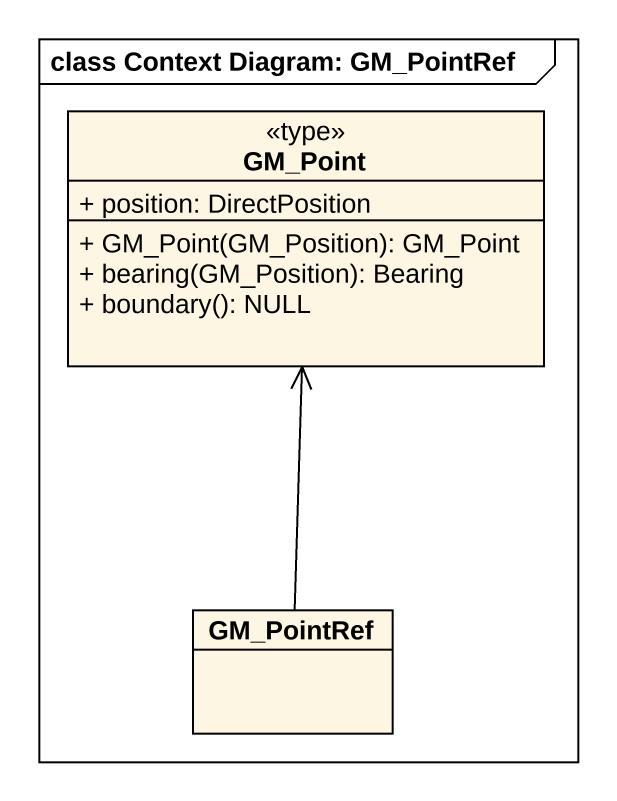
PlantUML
@startuml
mainframe class Context Diagram: GM_PointRef
hide circle
hide empty members
skinparam classAttributeIconSize 0
class GM_Point <<type>> {
  + position: DirectPosition
  + GM_Point(GM_Position): GM_Point
  + bearing(GM_Position): Bearing
  + boundary(): NULL
}
class GM_PointRef
GM_PointRef -up-> GM_Point
@enduml
